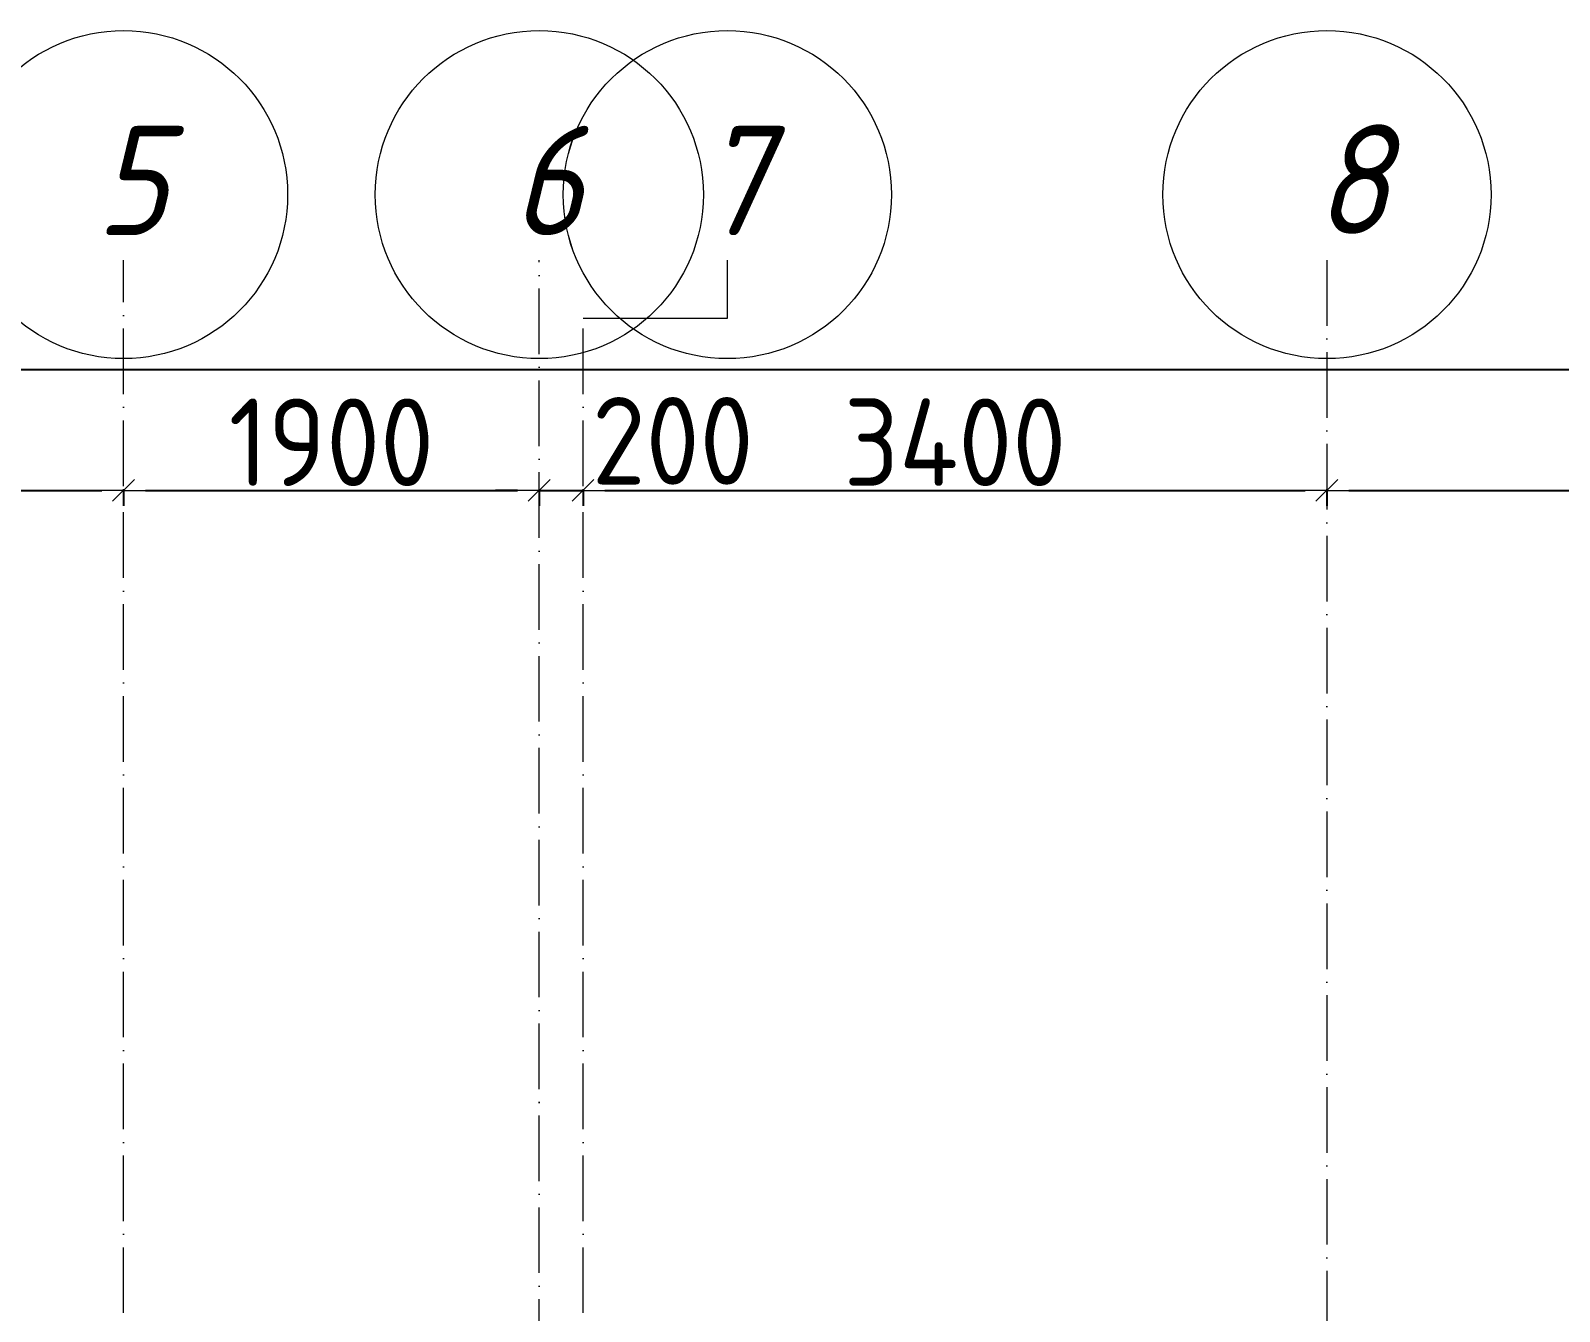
# Model space of a CAD drawing. Header units: millimetres. Extents: x -356862 to 418287, y 0 to 839748.
# Drawn here: x -8267 to -1279, y 545102 to 550959 of the extents above; entities that cross this region are included whole.
import ezdxf

# ---------------------------------------------------------------- set-up
doc = ezdxf.new("R2010")
doc.units = ezdxf.units.MM
doc.linetypes.add('50_200_ШТРИХ_1Т_ш5_п1_п1_', pattern=[700, 500, -100, 0, -100])
for name, color, linetype, lineweight in [('A-____-____-DIMS', 7, 'Continuous', 9), ('S-GRID-____-IDEN', 7, 'Continuous', 9), ('S-GRID-____-OTLN', 7, 'Continuous', 9), ('S-GRID-____-OTLN-1', 7, '50_200_ШТРИХ_1Т_ш5_п1_п1_', 9)]:
    doc.layers.add(name, color=color, linetype=linetype, lineweight=lineweight)
doc.styles.add('ISOCPEUR_I_9', font='isocpeui.ttf', dxfattribs={"width": 0.9, "height": 250})
doc.styles.add('СПДС', font='isocpeur.ttf', dxfattribs={"width": 0.9})
doc.dimstyles.new('Размера А3', dxfattribs={"dimtxt": 200, "dimasz": 100, "dimexe": 70, "dimexo": 100, "dimgap": 20, "dimtad": 1, "dimdec": 0, "dimrnd": 10, "dimzin": 0, "dimdsep": 46, "dimtxsty": 'СПДС', "dimblk": 'ARROWHEAD_6', "dimcen": 1, "dimclrd": 256, "dimclre": 256, "dimclrt": 256, "dimazin": 0, "dimtfac": 1, "dimtdec": 0, "dimtmove": 2, "dimatfit": 3, "dimfxl": 1, "dimtolj": 1, "dimtzin": 0, "dimarcsym": 0})

# ---------------------------------------------------------------- blocks, each defined once
blk = doc.blocks.new('Ось сетки - Круг_Ø6_00__ISO-2_5_0_9K_-25732049-АР1_План отверстий 2 этажа в осях 1-64_Ю-ЯЯ')
at = {"layer": 'S-GRID-____-IDEN'}
blk.add_circle((0, 0), 3, dxfattribs=at)
blk = doc.blocks.new('ARROWHEAD_6')
at = {"color": 0, "linetype": 'Continuous'}
for p, q in [((0, 0), (-1, 0)), ((-0.5, -0.5), (0.5, 0.5))]:
    blk.add_line(p, q, dxfattribs=at)
blk = doc.blocks.new('*D4622')
at = {"layer": 'A-____-____-DIMS', "lineweight": -2, "transparency": 16777216}
for p, q in [((-10141.7, 548862.5), (-10141.7, 548786.4)), ((-10041.7, 548856.4), (-7941.7, 548856.4)), ((-7841.7, 548862.5), (-7841.7, 548786.4))]:
    blk.add_line(p, q, dxfattribs=at)
at = {"layer": 'Defpoints', "color": 0, "lineweight": 30, "transparency": 16777216}
for p in [(-10141.7, 548962.5), (-7841.7, 548962.5), (-7841.7, 548856.4)]:
    blk.add_point(p, dxfattribs=at)
at = {"layer": 'A-____-____-DIMS', "lineweight": -2, "transparency": 16777216, "xscale": 100, "yscale": 100, "zscale": 100, "rotation": 180}
blk.add_blockref('ARROWHEAD_6', (-10141.7, 548856.4), dxfattribs=at)
at = {"layer": 'A-____-____-DIMS', "lineweight": -2, "transparency": 16777216, "xscale": 100, "yscale": 100, "zscale": 100}
blk.add_blockref('ARROWHEAD_6', (-7841.7, 548856.4), dxfattribs=at)
at = {"layer": 'A-____-____-DIMS', "transparency": 16777216, "insert": (-8991.7, 549076.4), "char_height": 400, "width": 2.488, "attachment_point": 5, "style": 'СПДС'}
blk.add_mtext('\\A1;2300', dxfattribs=at)
blk = doc.blocks.new('*D4623')
at = {"layer": 'A-____-____-DIMS', "lineweight": -2, "transparency": 16777216}
for p, q in [((-7841.7, 548862.5), (-7841.7, 548786.4)), ((-7741.7, 548856.4), (-6041.7, 548856.4)), ((-5941.7, 548862.5), (-5941.7, 548786.4))]:
    blk.add_line(p, q, dxfattribs=at)
at = {"layer": 'Defpoints', "color": 0, "lineweight": 30, "transparency": 16777216}
for p in [(-7841.7, 548962.5), (-5941.7, 548962.5), (-5941.7, 548856.4)]:
    blk.add_point(p, dxfattribs=at)
at = {"layer": 'A-____-____-DIMS', "lineweight": -2, "transparency": 16777216, "xscale": 100, "yscale": 100, "zscale": 100, "rotation": 180}
blk.add_blockref('ARROWHEAD_6', (-7841.7, 548856.4), dxfattribs=at)
at = {"layer": 'A-____-____-DIMS', "lineweight": -2, "transparency": 16777216, "xscale": 100, "yscale": 100, "zscale": 100}
blk.add_blockref('ARROWHEAD_6', (-5941.7, 548856.4), dxfattribs=at)
at = {"layer": 'A-____-____-DIMS', "transparency": 16777216, "insert": (-6891.7, 549076.4), "char_height": 400, "width": 2.3, "attachment_point": 5, "style": 'СПДС'}
blk.add_mtext('\\A1;1900', dxfattribs=at)
blk = doc.blocks.new('*D4624')
at = {"layer": 'A-____-____-DIMS', "lineweight": -2, "transparency": 16777216}
for p, q in [((-6041.7, 548856.4), (-6141.7, 548856.4)), ((-5941.7, 548862.5), (-5941.7, 548786.4)), ((-5941.7, 548856.4), (-5741.7, 548856.4)), ((-5741.7, 548862.5), (-5741.7, 548786.4)), ((-5641.7, 548856.4), (-5541.7, 548856.4))]:
    blk.add_line(p, q, dxfattribs=at)
at = {"layer": 'Defpoints', "color": 0, "lineweight": 30, "transparency": 16777216}
for p in [(-5941.7, 548962.5), (-5741.7, 548962.5), (-5741.7, 548856.4)]:
    blk.add_point(p, dxfattribs=at)
at = {"layer": 'A-____-____-DIMS', "lineweight": -2, "transparency": 16777216, "xscale": 100, "yscale": 100, "zscale": 100}
blk.add_blockref('ARROWHEAD_6', (-5941.7, 548856.4), dxfattribs=at)
at = {"layer": 'A-____-____-DIMS', "lineweight": -2, "transparency": 16777216, "xscale": 100, "yscale": 100, "zscale": 100, "rotation": 180}
blk.add_blockref('ARROWHEAD_6', (-5741.7, 548856.4), dxfattribs=at)
at = {"layer": 'A-____-____-DIMS', "transparency": 16777216, "insert": (-5701.2, 549283), "char_height": 400, "width": 1.866, "attachment_point": 1, "line_spacing_factor": 1.149209, "style": 'СПДС'}
blk.add_mtext('\\A1;200', dxfattribs=at)
blk = doc.blocks.new('*D4625')
at = {"layer": 'A-____-____-DIMS', "lineweight": -2, "transparency": 16777216}
for p, q in [((-5741.7, 548862.5), (-5741.7, 548786.4)), ((-5641.7, 548856.4), (-2441.7, 548856.4)), ((-2341.7, 548862.5), (-2341.7, 548786.4))]:
    blk.add_line(p, q, dxfattribs=at)
at = {"layer": 'Defpoints', "color": 0, "lineweight": 30, "transparency": 16777216}
for p in [(-5741.7, 548962.5), (-2341.7, 548962.5), (-2341.7, 548856.4)]:
    blk.add_point(p, dxfattribs=at)
at = {"layer": 'A-____-____-DIMS', "lineweight": -2, "transparency": 16777216, "xscale": 100, "yscale": 100, "zscale": 100, "rotation": 180}
blk.add_blockref('ARROWHEAD_6', (-5741.7, 548856.4), dxfattribs=at)
at = {"layer": 'A-____-____-DIMS', "lineweight": -2, "transparency": 16777216, "xscale": 100, "yscale": 100, "zscale": 100}
blk.add_blockref('ARROWHEAD_6', (-2341.7, 548856.4), dxfattribs=at)
at = {"layer": 'A-____-____-DIMS', "transparency": 16777216, "insert": (-4041.7, 549076.4), "char_height": 400, "width": 2.564, "attachment_point": 5, "style": 'СПДС'}
blk.add_mtext('\\A1;3400', dxfattribs=at)
blk = doc.blocks.new('*D4626')
at = {"layer": 'A-____-____-DIMS', "lineweight": -2, "transparency": 16777216}
for p, q in [((-2341.7, 548862.5), (-2341.7, 548786.4)), ((-2241.7, 548856.4), (2258.3, 548856.4)), ((2358.3, 548862.5), (2358.3, 548786.4))]:
    blk.add_line(p, q, dxfattribs=at)
at = {"layer": 'Defpoints', "color": 0, "lineweight": 30, "transparency": 16777216}
for p in [(-2341.7, 548962.5), (2358.3, 548962.5), (2358.3, 548856.4)]:
    blk.add_point(p, dxfattribs=at)
at = {"layer": 'A-____-____-DIMS', "lineweight": -2, "transparency": 16777216, "xscale": 100, "yscale": 100, "zscale": 100, "rotation": 180}
blk.add_blockref('ARROWHEAD_6', (-2341.7, 548856.4), dxfattribs=at)
at = {"layer": 'A-____-____-DIMS', "lineweight": -2, "transparency": 16777216, "xscale": 100, "yscale": 100, "zscale": 100}
blk.add_blockref('ARROWHEAD_6', (2358.3, 548856.4), dxfattribs=at)
at = {"layer": 'A-____-____-DIMS', "transparency": 16777216, "insert": (8.3, 549076.4), "char_height": 400, "width": 2.564, "attachment_point": 5, "style": 'СПДС'}
blk.add_mtext('\\A1;4700', dxfattribs=at)
blk = doc.blocks.new('*D4571')
at = {"layer": 'A-____-____-DIMS', "lineweight": -2, "transparency": 16777216}
for p, q in [((-17941.7, 549414.7), (-17941.7, 549338.6)), ((-17841.7, 549408.6), (33027.2, 549408.6)), ((85458.3, 549408.6), (34435.2, 549408.6)), ((85558.3, 549414.7), (85558.3, 549338.6))]:
    blk.add_line(p, q, dxfattribs=at)
at = {"layer": 'Defpoints', "color": 0, "lineweight": 30, "transparency": 16777216}
for p in [(-17941.7, 549514.7), (85558.3, 549514.7), (85558.3, 549408.6)]:
    blk.add_point(p, dxfattribs=at)
at = {"layer": 'A-____-____-DIMS', "lineweight": -2, "transparency": 16777216, "xscale": 100, "yscale": 100, "zscale": 100, "rotation": 180}
blk.add_blockref('ARROWHEAD_6', (-17941.7, 549408.6), dxfattribs=at)
at = {"layer": 'A-____-____-DIMS', "lineweight": -2, "transparency": 16777216, "xscale": 100, "yscale": 100, "zscale": 100}
blk.add_blockref('ARROWHEAD_6', (85558.3, 549408.6), dxfattribs=at)
at = {"layer": 'A-____-____-DIMS', "transparency": 16777216, "insert": (33047.2, 549835.2), "char_height": 400, "width": 3.544, "attachment_point": 1, "line_spacing_factor": 1.149209, "style": 'СПДС'}
blk.add_mtext('\\A1;103500', dxfattribs=at)
blk = doc.blocks.new('*D13700')
at = {"layer": 'A-____-____-DIMS', "lineweight": -2, "transparency": 16777216}
for p, q in [((-10141.7, 548862.5), (-10141.7, 548786.4)), ((-10041.7, 548856.4), (-7941.7, 548856.4)), ((-7841.7, 548862.5), (-7841.7, 548786.4))]:
    blk.add_line(p, q, dxfattribs=at)
at = {"layer": 'Defpoints', "color": 0, "transparency": 16777216}
for p in [(-10141.7, 548962.5), (-7841.7, 548962.5), (-7841.7, 548856.4)]:
    blk.add_point(p, dxfattribs=at)
at = {"layer": 'A-____-____-DIMS', "lineweight": -2, "transparency": 16777216, "xscale": 100, "yscale": 100, "zscale": 100, "rotation": 180}
blk.add_blockref('ARROWHEAD_6', (-10141.7, 548856.4), dxfattribs=at)
at = {"layer": 'A-____-____-DIMS', "lineweight": -2, "transparency": 16777216, "xscale": 100, "yscale": 100, "zscale": 100}
blk.add_blockref('ARROWHEAD_6', (-7841.7, 548856.4), dxfattribs=at)
at = {"layer": 'A-____-____-DIMS', "transparency": 16777216, "insert": (-8991.7, 549076.4), "char_height": 400, "width": 2.488, "attachment_point": 5, "style": 'СПДС'}
blk.add_mtext('\\A1;2300', dxfattribs=at)
blk = doc.blocks.new('*D13701')
at = {"layer": 'A-____-____-DIMS', "lineweight": -2, "transparency": 16777216}
for p, q in [((-7841.7, 548862.5), (-7841.7, 548786.4)), ((-7741.7, 548856.4), (-6041.7, 548856.4)), ((-5941.7, 548862.5), (-5941.7, 548786.4))]:
    blk.add_line(p, q, dxfattribs=at)
at = {"layer": 'Defpoints', "color": 0, "transparency": 16777216}
for p in [(-7841.7, 548962.5), (-5941.7, 548962.5), (-5941.7, 548856.4)]:
    blk.add_point(p, dxfattribs=at)
at = {"layer": 'A-____-____-DIMS', "lineweight": -2, "transparency": 16777216, "xscale": 100, "yscale": 100, "zscale": 100, "rotation": 180}
blk.add_blockref('ARROWHEAD_6', (-7841.7, 548856.4), dxfattribs=at)
at = {"layer": 'A-____-____-DIMS', "lineweight": -2, "transparency": 16777216, "xscale": 100, "yscale": 100, "zscale": 100}
blk.add_blockref('ARROWHEAD_6', (-5941.7, 548856.4), dxfattribs=at)
at = {"layer": 'A-____-____-DIMS', "transparency": 16777216, "insert": (-6891.7, 549076.4), "char_height": 400, "width": 2.3, "attachment_point": 5, "style": 'СПДС'}
blk.add_mtext('\\A1;1900', dxfattribs=at)
blk = doc.blocks.new('*D13702')
at = {"layer": 'A-____-____-DIMS', "lineweight": -2, "transparency": 16777216}
for p, q in [((-6041.7, 548856.4), (-6141.7, 548856.4)), ((-5941.7, 548862.5), (-5941.7, 548786.4)), ((-5941.7, 548856.4), (-5741.7, 548856.4)), ((-5741.7, 548862.5), (-5741.7, 548786.4)), ((-5641.7, 548856.4), (-5541.7, 548856.4))]:
    blk.add_line(p, q, dxfattribs=at)
at = {"layer": 'Defpoints', "color": 0, "transparency": 16777216}
for p in [(-5941.7, 548962.5), (-5741.7, 548962.5), (-5741.7, 548856.4)]:
    blk.add_point(p, dxfattribs=at)
at = {"layer": 'A-____-____-DIMS', "lineweight": -2, "transparency": 16777216, "xscale": 100, "yscale": 100, "zscale": 100}
blk.add_blockref('ARROWHEAD_6', (-5941.7, 548856.4), dxfattribs=at)
at = {"layer": 'A-____-____-DIMS', "lineweight": -2, "transparency": 16777216, "xscale": 100, "yscale": 100, "zscale": 100, "rotation": 180}
blk.add_blockref('ARROWHEAD_6', (-5741.7, 548856.4), dxfattribs=at)
at = {"layer": 'A-____-____-DIMS', "transparency": 16777216, "insert": (-5701.2, 549283), "char_height": 400, "width": 1.866, "attachment_point": 1, "line_spacing_factor": 1.149209, "style": 'СПДС'}
blk.add_mtext('\\A1;200', dxfattribs=at)
blk = doc.blocks.new('*D13703')
at = {"layer": 'A-____-____-DIMS', "lineweight": -2, "transparency": 16777216}
for p, q in [((-5741.7, 548862.5), (-5741.7, 548786.4)), ((-5641.7, 548856.4), (-2441.7, 548856.4)), ((-2341.7, 548862.5), (-2341.7, 548786.4))]:
    blk.add_line(p, q, dxfattribs=at)
at = {"layer": 'Defpoints', "color": 0, "transparency": 16777216}
for p in [(-5741.7, 548962.5), (-2341.7, 548962.5), (-2341.7, 548856.4)]:
    blk.add_point(p, dxfattribs=at)
at = {"layer": 'A-____-____-DIMS', "lineweight": -2, "transparency": 16777216, "xscale": 100, "yscale": 100, "zscale": 100, "rotation": 180}
blk.add_blockref('ARROWHEAD_6', (-5741.7, 548856.4), dxfattribs=at)
at = {"layer": 'A-____-____-DIMS', "lineweight": -2, "transparency": 16777216, "xscale": 100, "yscale": 100, "zscale": 100}
blk.add_blockref('ARROWHEAD_6', (-2341.7, 548856.4), dxfattribs=at)
at = {"layer": 'A-____-____-DIMS', "transparency": 16777216, "insert": (-4041.7, 549076.4), "char_height": 400, "width": 2.564, "attachment_point": 5, "style": 'СПДС'}
blk.add_mtext('\\A1;3400', dxfattribs=at)
blk = doc.blocks.new('*D13704')
at = {"layer": 'A-____-____-DIMS', "lineweight": -2, "transparency": 16777216}
for p, q in [((-2341.7, 548862.5), (-2341.7, 548786.4)), ((-2241.7, 548856.4), (2258.3, 548856.4)), ((2358.3, 548862.5), (2358.3, 548786.4))]:
    blk.add_line(p, q, dxfattribs=at)
at = {"layer": 'Defpoints', "color": 0, "transparency": 16777216}
for p in [(-2341.7, 548962.5), (2358.3, 548962.5), (2358.3, 548856.4)]:
    blk.add_point(p, dxfattribs=at)
at = {"layer": 'A-____-____-DIMS', "lineweight": -2, "transparency": 16777216, "xscale": 100, "yscale": 100, "zscale": 100, "rotation": 180}
blk.add_blockref('ARROWHEAD_6', (-2341.7, 548856.4), dxfattribs=at)
at = {"layer": 'A-____-____-DIMS', "lineweight": -2, "transparency": 16777216, "xscale": 100, "yscale": 100, "zscale": 100}
blk.add_blockref('ARROWHEAD_6', (2358.3, 548856.4), dxfattribs=at)
at = {"layer": 'A-____-____-DIMS', "transparency": 16777216, "insert": (8.3, 549076.4), "char_height": 400, "width": 2.564, "attachment_point": 5, "style": 'СПДС'}
blk.add_mtext('\\A1;4700', dxfattribs=at)
blk = doc.blocks.new('*D13738')
at = {"layer": 'A-____-____-DIMS', "lineweight": -2, "transparency": 16777216}
for p, q in [((-17941.7, 549414.7), (-17941.7, 549338.6)), ((-17841.7, 549408.6), (33027.2, 549408.6)), ((85458.3, 549408.6), (34435.2, 549408.6)), ((85558.3, 549414.7), (85558.3, 549338.6))]:
    blk.add_line(p, q, dxfattribs=at)
at = {"layer": 'Defpoints', "color": 0, "transparency": 16777216}
for p in [(-17941.7, 549514.7), (85558.3, 549514.7), (85558.3, 549408.6)]:
    blk.add_point(p, dxfattribs=at)
at = {"layer": 'A-____-____-DIMS', "lineweight": -2, "transparency": 16777216, "xscale": 100, "yscale": 100, "zscale": 100, "rotation": 180}
blk.add_blockref('ARROWHEAD_6', (-17941.7, 549408.6), dxfattribs=at)
at = {"layer": 'A-____-____-DIMS', "lineweight": -2, "transparency": 16777216, "xscale": 100, "yscale": 100, "zscale": 100}
blk.add_blockref('ARROWHEAD_6', (85558.3, 549408.6), dxfattribs=at)
at = {"layer": 'A-____-____-DIMS', "transparency": 16777216, "insert": (33047.2, 549835.2), "char_height": 400, "width": 3.544, "attachment_point": 1, "line_spacing_factor": 1.149209, "style": 'СПДС'}
blk.add_mtext('\\A1;103500', dxfattribs=at)
blk = doc.blocks.new('*D13870')
at = {"layer": 'A-____-____-DIMS', "lineweight": -2, "transparency": 16777216}
for p, q in [((-10141.7, 548862.5), (-10141.7, 548786.4)), ((-10041.7, 548856.4), (-7941.7, 548856.4)), ((-7841.7, 548862.5), (-7841.7, 548786.4))]:
    blk.add_line(p, q, dxfattribs=at)
at = {"layer": 'Defpoints', "color": 0, "transparency": 16777216}
for p in [(-10141.7, 548962.5), (-7841.7, 548962.5), (-7841.7, 548856.4)]:
    blk.add_point(p, dxfattribs=at)
at = {"layer": 'A-____-____-DIMS', "lineweight": -2, "transparency": 16777216, "xscale": 100, "yscale": 100, "zscale": 100, "rotation": 180}
blk.add_blockref('ARROWHEAD_6', (-10141.7, 548856.4), dxfattribs=at)
at = {"layer": 'A-____-____-DIMS', "lineweight": -2, "transparency": 16777216, "xscale": 100, "yscale": 100, "zscale": 100}
blk.add_blockref('ARROWHEAD_6', (-7841.7, 548856.4), dxfattribs=at)
at = {"layer": 'A-____-____-DIMS', "transparency": 16777216, "insert": (-8991.7, 549076.4), "char_height": 400, "width": 2.488, "attachment_point": 5, "style": 'СПДС'}
blk.add_mtext('\\A1;2300', dxfattribs=at)
blk = doc.blocks.new('*D13871')
at = {"layer": 'A-____-____-DIMS', "lineweight": -2, "transparency": 16777216}
for p, q in [((-7841.7, 548862.5), (-7841.7, 548786.4)), ((-7741.7, 548856.4), (-6041.7, 548856.4)), ((-5941.7, 548862.5), (-5941.7, 548786.4))]:
    blk.add_line(p, q, dxfattribs=at)
at = {"layer": 'Defpoints', "color": 0, "transparency": 16777216}
for p in [(-7841.7, 548962.5), (-5941.7, 548962.5), (-5941.7, 548856.4)]:
    blk.add_point(p, dxfattribs=at)
at = {"layer": 'A-____-____-DIMS', "lineweight": -2, "transparency": 16777216, "xscale": 100, "yscale": 100, "zscale": 100, "rotation": 180}
blk.add_blockref('ARROWHEAD_6', (-7841.7, 548856.4), dxfattribs=at)
at = {"layer": 'A-____-____-DIMS', "lineweight": -2, "transparency": 16777216, "xscale": 100, "yscale": 100, "zscale": 100}
blk.add_blockref('ARROWHEAD_6', (-5941.7, 548856.4), dxfattribs=at)
at = {"layer": 'A-____-____-DIMS', "transparency": 16777216, "insert": (-6891.7, 549076.4), "char_height": 400, "width": 2.3, "attachment_point": 5, "style": 'СПДС'}
blk.add_mtext('\\A1;1900', dxfattribs=at)
blk = doc.blocks.new('*D13872')
at = {"layer": 'A-____-____-DIMS', "lineweight": -2, "transparency": 16777216}
for p, q in [((-6041.7, 548856.4), (-6141.7, 548856.4)), ((-5941.7, 548862.5), (-5941.7, 548786.4)), ((-5941.7, 548856.4), (-5741.7, 548856.4)), ((-5741.7, 548862.5), (-5741.7, 548786.4)), ((-5641.7, 548856.4), (-5541.7, 548856.4))]:
    blk.add_line(p, q, dxfattribs=at)
at = {"layer": 'Defpoints', "color": 0, "transparency": 16777216}
for p in [(-5941.7, 548962.5), (-5741.7, 548962.5), (-5741.7, 548856.4)]:
    blk.add_point(p, dxfattribs=at)
at = {"layer": 'A-____-____-DIMS', "lineweight": -2, "transparency": 16777216, "xscale": 100, "yscale": 100, "zscale": 100}
blk.add_blockref('ARROWHEAD_6', (-5941.7, 548856.4), dxfattribs=at)
at = {"layer": 'A-____-____-DIMS', "lineweight": -2, "transparency": 16777216, "xscale": 100, "yscale": 100, "zscale": 100, "rotation": 180}
blk.add_blockref('ARROWHEAD_6', (-5741.7, 548856.4), dxfattribs=at)
at = {"layer": 'A-____-____-DIMS', "transparency": 16777216, "insert": (-5701.2, 549283), "char_height": 400, "width": 1.866, "attachment_point": 1, "line_spacing_factor": 1.149209, "style": 'СПДС'}
blk.add_mtext('\\A1;200', dxfattribs=at)
blk = doc.blocks.new('*D13873')
at = {"layer": 'A-____-____-DIMS', "lineweight": -2, "transparency": 16777216}
for p, q in [((-5741.7, 548862.5), (-5741.7, 548786.4)), ((-5641.7, 548856.4), (-2441.7, 548856.4)), ((-2341.7, 548862.5), (-2341.7, 548786.4))]:
    blk.add_line(p, q, dxfattribs=at)
at = {"layer": 'Defpoints', "color": 0, "transparency": 16777216}
for p in [(-5741.7, 548962.5), (-2341.7, 548962.5), (-2341.7, 548856.4)]:
    blk.add_point(p, dxfattribs=at)
at = {"layer": 'A-____-____-DIMS', "lineweight": -2, "transparency": 16777216, "xscale": 100, "yscale": 100, "zscale": 100, "rotation": 180}
blk.add_blockref('ARROWHEAD_6', (-5741.7, 548856.4), dxfattribs=at)
at = {"layer": 'A-____-____-DIMS', "lineweight": -2, "transparency": 16777216, "xscale": 100, "yscale": 100, "zscale": 100}
blk.add_blockref('ARROWHEAD_6', (-2341.7, 548856.4), dxfattribs=at)
at = {"layer": 'A-____-____-DIMS', "transparency": 16777216, "insert": (-4041.7, 549076.4), "char_height": 400, "width": 2.564, "attachment_point": 5, "style": 'СПДС'}
blk.add_mtext('\\A1;3400', dxfattribs=at)
blk = doc.blocks.new('*D13874')
at = {"layer": 'A-____-____-DIMS', "lineweight": -2, "transparency": 16777216}
for p, q in [((-2341.7, 548862.5), (-2341.7, 548786.4)), ((-2241.7, 548856.4), (2258.3, 548856.4)), ((2358.3, 548862.5), (2358.3, 548786.4))]:
    blk.add_line(p, q, dxfattribs=at)
at = {"layer": 'Defpoints', "color": 0, "transparency": 16777216}
for p in [(-2341.7, 548962.5), (2358.3, 548962.5), (2358.3, 548856.4)]:
    blk.add_point(p, dxfattribs=at)
at = {"layer": 'A-____-____-DIMS', "lineweight": -2, "transparency": 16777216, "xscale": 100, "yscale": 100, "zscale": 100, "rotation": 180}
blk.add_blockref('ARROWHEAD_6', (-2341.7, 548856.4), dxfattribs=at)
at = {"layer": 'A-____-____-DIMS', "lineweight": -2, "transparency": 16777216, "xscale": 100, "yscale": 100, "zscale": 100}
blk.add_blockref('ARROWHEAD_6', (2358.3, 548856.4), dxfattribs=at)
at = {"layer": 'A-____-____-DIMS', "transparency": 16777216, "insert": (8.3, 549076.4), "char_height": 400, "width": 2.564, "attachment_point": 5, "style": 'СПДС'}
blk.add_mtext('\\A1;4700', dxfattribs=at)
blk = doc.blocks.new('*D13908')
at = {"layer": 'A-____-____-DIMS', "lineweight": -2, "transparency": 16777216}
for p, q in [((-17941.7, 549414.7), (-17941.7, 549338.6)), ((-17841.7, 549408.6), (33027.2, 549408.6)), ((85458.3, 549408.6), (34435.2, 549408.6)), ((85558.3, 549414.7), (85558.3, 549338.6))]:
    blk.add_line(p, q, dxfattribs=at)
at = {"layer": 'Defpoints', "color": 0, "transparency": 16777216}
for p in [(-17941.7, 549514.7), (85558.3, 549514.7), (85558.3, 549408.6)]:
    blk.add_point(p, dxfattribs=at)
at = {"layer": 'A-____-____-DIMS', "lineweight": -2, "transparency": 16777216, "xscale": 100, "yscale": 100, "zscale": 100, "rotation": 180}
blk.add_blockref('ARROWHEAD_6', (-17941.7, 549408.6), dxfattribs=at)
at = {"layer": 'A-____-____-DIMS', "lineweight": -2, "transparency": 16777216, "xscale": 100, "yscale": 100, "zscale": 100}
blk.add_blockref('ARROWHEAD_6', (85558.3, 549408.6), dxfattribs=at)
at = {"layer": 'A-____-____-DIMS', "transparency": 16777216, "insert": (33047.2, 549835.2), "char_height": 400, "width": 3.544, "attachment_point": 1, "line_spacing_factor": 1.149209, "style": 'СПДС'}
blk.add_mtext('\\A1;103500', dxfattribs=at)
blk = doc.blocks.new('2этаж')
at = {"layer": 'S-GRID-____-OTLN-1', "color": 251, "ltscale": 0.6, "true_color": 0x636466}
for p, q in [((-7841.7, 511907.5), (-7841.7, 549908.8)), ((-5941.7, 512090.5), (-5941.7, 549908.8)), ((-2341.7, 549908.8), (-2341.7, 511907.5)), ((-5741.7, 511907.5), (-5741.7, 549644.2))]:
    blk.add_line(p, q, dxfattribs=at)
at = {"layer": 'S-GRID-____-IDEN', "xscale": 250, "yscale": 250, "zscale": 99.99999999999993}
for p in [(-7841.7, 550208.8), (-5941.7, 550208.8), (-5081.9, 550208.8)]:
    blk.add_blockref('Ось сетки - Круг_Ø6_00__ISO-2_5_0_9K_-25732049-АР1_План отверстий 2 этажа в осях 1-64_Ю-ЯЯ', p, dxfattribs=at)
at = {"layer": 'S-GRID-____-IDEN', "xscale": 250, "yscale": 250, "zscale": 99.99999999999993, "rotation": 180}
blk.add_blockref('Ось сетки - Круг_Ø6_00__ISO-2_5_0_9K_-25732049-АР1_План отверстий 2 этажа в осях 1-64_Ю-ЯЯ', (-2341.7, 550208.8), dxfattribs=at)
at = {"layer": 'S-GRID-____-IDEN', "char_height": 500, "width": 202.025, "attachment_point": 1, "style": 'ISOCPEUR_I_9'}
for s, insert in [('\\fISOCPEUR|b0|i1|c204|p34|;\\W.9;5', (-7967.9, 550523.4)), ('\\fISOCPEUR|b0|i1|c204|p34|;\\W.9;6', (-6067.9, 550523.4)), ('\\fISOCPEUR|b0|i1|c204|p34|;\\W.9;7', (-5208.2, 550523.4)), ('\\fISOCPEUR|b0|i1|c204|p34|;\\W.9;8', (-2397.4, 550528.5))]:
    blk.add_mtext(s, dxfattribs=dict(at, insert=insert))
at = {"layer": 'A-____-____-DIMS'}
for base, p1, p2, picture, middle in [((85558.3, 549408.6), (-17941.7, 549514.7), (85558.3, 549514.7), '*D4571', (33731.2, 549568.6)), ((-5741.7, 548856.4), (-5941.7, 548962.5), (-5741.7, 548962.5), '*D4624', (-5359.2, 549016.3))]:
    dim = blk.add_linear_dim(base=base, p1=p1, p2=p2, dimstyle='Размера А3', override={"dimtxt": 400}, dxfattribs=at)
    dim.commit()
    dim.dimension.update_dxf_attribs({"geometry": picture, "text_midpoint": middle, "dimtype": 160})
for base, p1, p2, picture, middle in [((-7841.7, 548856.4), (-10141.7, 548962.5), (-7841.7, 548962.5), '*D4622', (-8991.7, 549076.4)), ((-5941.7, 548856.4), (-7841.7, 548962.5), (-5941.7, 548962.5), '*D4623', (-6891.7, 549076.4)), ((-2341.7, 548856.4), (-5741.7, 548962.5), (-2341.7, 548962.5), '*D4625', (-4041.7, 549076.4)), ((2358.3, 548856.4), (-2341.7, 548962.5), (2358.3, 548962.5), '*D4626', (8.3, 549076.4))]:
    dim = blk.add_linear_dim(base=base, p1=p1, p2=p2, dimstyle='Размера А3', override={"dimtxt": 400}, dxfattribs=at)
    dim.commit()
    dim.dimension.update_dxf_attribs({"geometry": picture, "text_midpoint": middle})

msp = doc.modelspace()

# ---------------------------------------------------------------- linework, layer by layer
at = {"layer": 'S-GRID-____-IDEN'}
for centre, start_param, end_param in [((-7841.6634, 550208.7924), 3.926990817, 10.210176124), ((-7841.6634, 550208.7924), 3.926990817, 10.210176124), ((-5941.6634, 550208.7924), 3.926990817, 10.210176124), ((-5941.6634, 550208.7924), 3.926990817, 10.210176124), ((-5081.9409, 550208.7924), 3.926990817, 10.210176124), ((-5081.9409, 550208.7924), 3.926990817, 10.210176124), ((-2341.6634, 550208.7924), 0.7853981633974643, 7.06858347057705), ((-2341.6634, 550208.7924), 0.7853981633974643, 7.06858347057705)]:
    msp.add_ellipse(centre, major_axis=(-530.3301, 530.3301), ratio=1, start_param=start_param, end_param=end_param, dxfattribs=at)
at = {"layer": 'S-GRID-____-OTLN'}
for p, q in [((-5081.9409, 549644.2012), (-5081.9409, 549908.7924)), ((-5741.6634, 549644.2012), (-5081.9409, 549644.2012))]:
    msp.add_line(p, q, dxfattribs=at)
at = {"layer": 'S-GRID-____-OTLN-1', "color": 251, "ltscale": 0.6, "true_color": 0x636466}
for p, q in [((-7841.6634, 511907.5288), (-7841.6634, 549908.7924)), ((-7841.6634, 511907.5288), (-7841.6634, 549908.7924)), ((-5941.6634, 512090.4635), (-5941.6634, 549908.7924)), ((-5941.6634, 512090.4635), (-5941.6634, 549908.7924)), ((-2341.6634, 549908.7924), (-2341.6634, 511907.5288)), ((-2341.6634, 549908.7924), (-2341.6634, 511907.5288)), ((-5741.6634, 511907.5288), (-5741.6634, 549644.2012)), ((-5741.6634, 511907.5288), (-5741.6634, 549644.2012))]:
    msp.add_line(p, q, dxfattribs=at)

# ---------------------------------------------------------------- block references
at = {"color": 18, "true_color": 0x000000}
msp.add_blockref('2этаж', (0, 0), dxfattribs=at)

# ---------------------------------------------------------------- texts
at = {"layer": 'A-____-____-DIMS', "char_height": 400, "attachment_point": 5, "style": 'СПДС'}
for s, insert, width in [('\\A1;1900', (-6891.6634, 549076.3903), 2.299926), ('\\A1;1900', (-6891.6634, 549076.3903), 2.299926), ('\\A1;3400', (-4041.6634, 549076.3903), 2.563852), ('\\A1;3400', (-4041.6634, 549076.3903), 2.563852)]:
    msp.add_mtext(s, dxfattribs=dict(at, insert=insert, width=width))
at = {"layer": 'A-____-____-DIMS', "insert": (-5701.2192, 549283.0042), "char_height": 400, "width": 1.866334, "attachment_point": 1, "line_spacing_factor": 1.149209, "style": 'СПДС'}
msp.add_mtext('\\A1;200', dxfattribs=at)
msp.add_mtext('\\A1;200', dxfattribs=at)
at = {"layer": 'S-GRID-____-IDEN', "char_height": 500, "width": 202.02525, "attachment_point": 1, "style": 'ISOCPEUR_I_9'}
for s, insert in [('\\fISOCPEUR|b0|i1|c204|p34|;\\W.9;5', (-7967.9189, 550523.3588)), ('\\fISOCPEUR|b0|i1|c204|p34|;\\W.9;5', (-7967.9189, 550523.3588)), ('\\fISOCPEUR|b0|i1|c204|p34|;\\W.9;6', (-6067.9189, 550523.3588)), ('\\fISOCPEUR|b0|i1|c204|p34|;\\W.9;6', (-6067.9189, 550523.3588)), ('\\fISOCPEUR|b0|i1|c204|p34|;\\W.9;7', (-5208.1964, 550523.3588)), ('\\fISOCPEUR|b0|i1|c204|p34|;\\W.9;7', (-5208.1964, 550523.3588)), ('\\fISOCPEUR|b0|i1|c204|p34|;\\W.9;8', (-2397.3623, 550528.5178)), ('\\fISOCPEUR|b0|i1|c204|p34|;\\W.9;8', (-2397.3623, 550528.5178))]:
    msp.add_mtext(s, dxfattribs=dict(at, insert=insert))

# ---------------------------------------------------------------- dimensions: what is measured, and where the dimension line sits
at = {"layer": 'A-____-____-DIMS'}
for base, p1, p2, picture, middle in [((85558.3366, 549408.6096), (-17941.6634, 549514.6756), (85558.3366, 549514.6756), '*D13738', (33731.1869, 549568.5568)), ((85558.3366, 549408.6096), (-17941.6634, 549514.6756), (85558.3366, 549514.6756), '*D13908', (33731.1869, 549568.5568)), ((-5741.6634, 548856.3903), (-5941.6634, 548962.4563), (-5741.6634, 548962.4563), '*D13702', (-5359.2192, 549016.3375)), ((-5741.6634, 548856.3903), (-5941.6634, 548962.4563), (-5741.6634, 548962.4563), '*D13872', (-5359.2192, 549016.3375))]:
    dim = msp.add_linear_dim(base=base, p1=p1, p2=p2, dimstyle='Размера А3', override={"dimtxt": 400}, dxfattribs=at)
    dim.commit()
    dim.dimension.update_dxf_attribs({"geometry": picture, "text_midpoint": middle, "dimtype": 160})
for base, p1, p2, picture, middle in [((-7841.6634, 548856.3903), (-10141.6634, 548962.4563), (-7841.6634, 548962.4563), '*D13700', (-8991.6634, 549076.3903)), ((-7841.6634, 548856.3903), (-10141.6634, 548962.4563), (-7841.6634, 548962.4563), '*D13870', (-8991.6634, 549076.3903)), ((-5941.6634, 548856.3903), (-7841.6634, 548962.4563), (-5941.6634, 548962.4563), '*D13701', (-6891.6634, 549076.3903)), ((-5941.6634, 548856.3903), (-7841.6634, 548962.4563), (-5941.6634, 548962.4563), '*D13871', (-6891.6634, 549076.3903)), ((-2341.6634, 548856.3903), (-5741.6634, 548962.4563), (-2341.6634, 548962.4563), '*D13703', (-4041.6634, 549076.3903)), ((-2341.6634, 548856.3903), (-5741.6634, 548962.4563), (-2341.6634, 548962.4563), '*D13873', (-4041.6634, 549076.3903)), ((2358.3366, 548856.3903), (-2341.6634, 548962.4563), (2358.3366, 548962.4563), '*D13704', (8.3366, 549076.3903)), ((2358.3366, 548856.3903), (-2341.6634, 548962.4563), (2358.3366, 548962.4563), '*D13874', (8.3366, 549076.3903))]:
    dim = msp.add_linear_dim(base=base, p1=p1, p2=p2, dimstyle='Размера А3', override={"dimtxt": 400}, dxfattribs=at)
    dim.commit()
    dim.dimension.update_dxf_attribs({"geometry": picture, "text_midpoint": middle})

doc.saveas('drawing.dxf')
